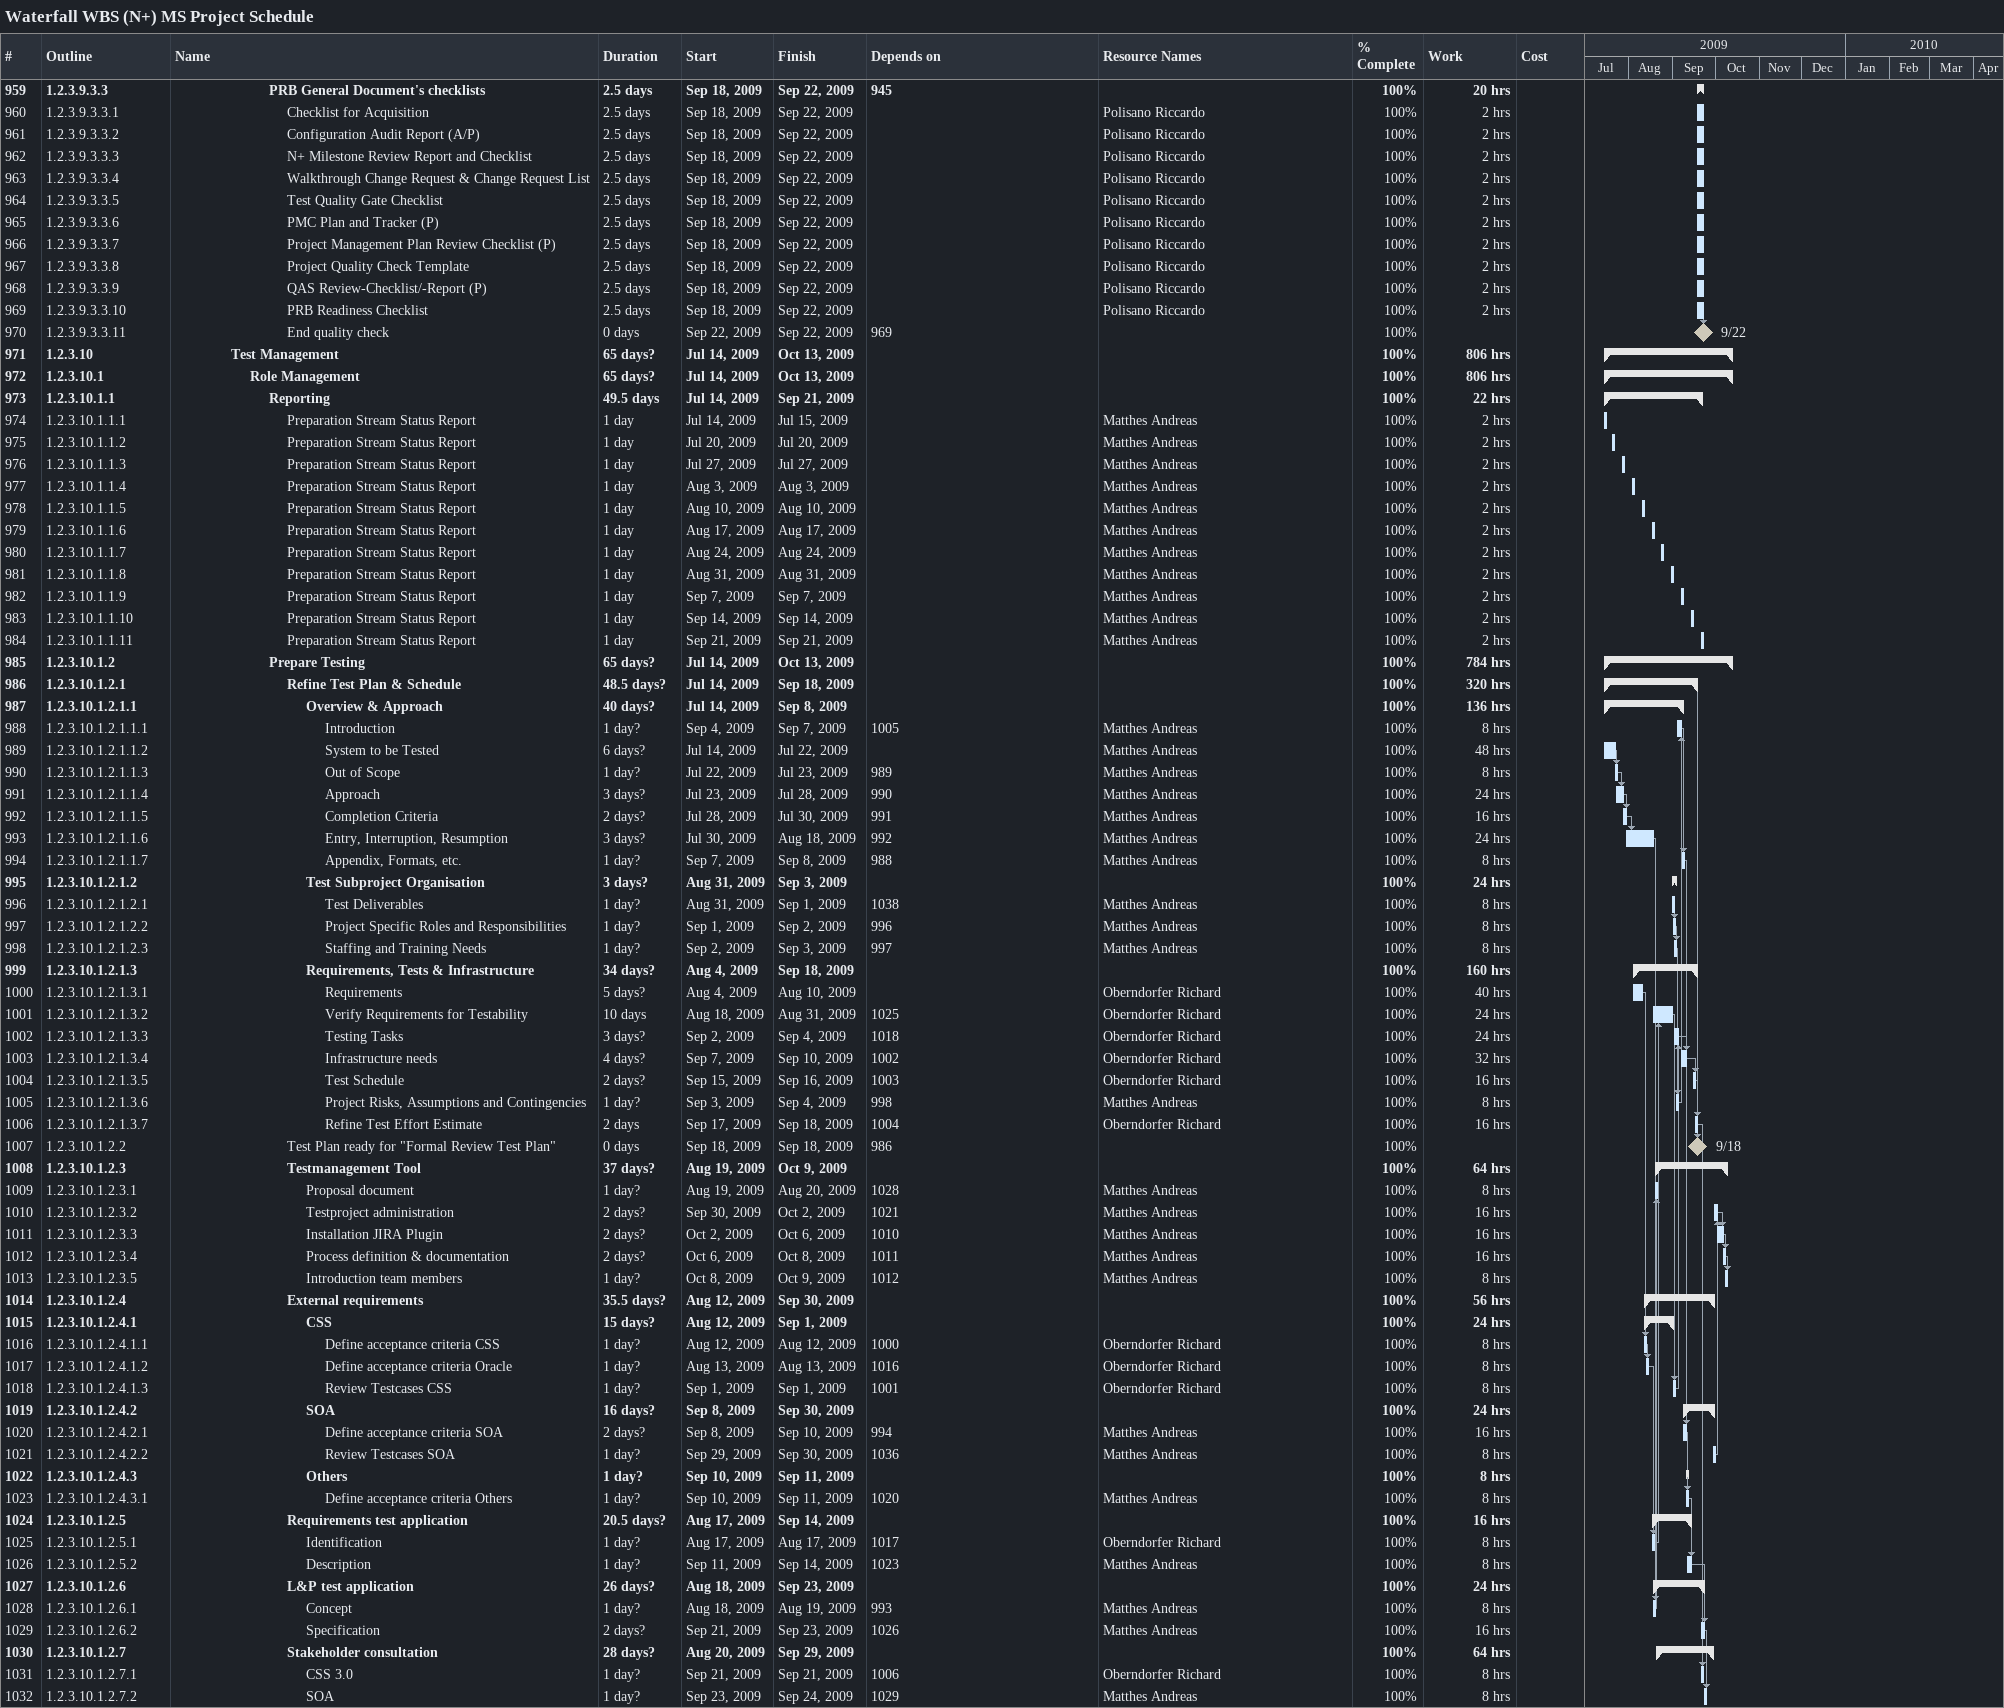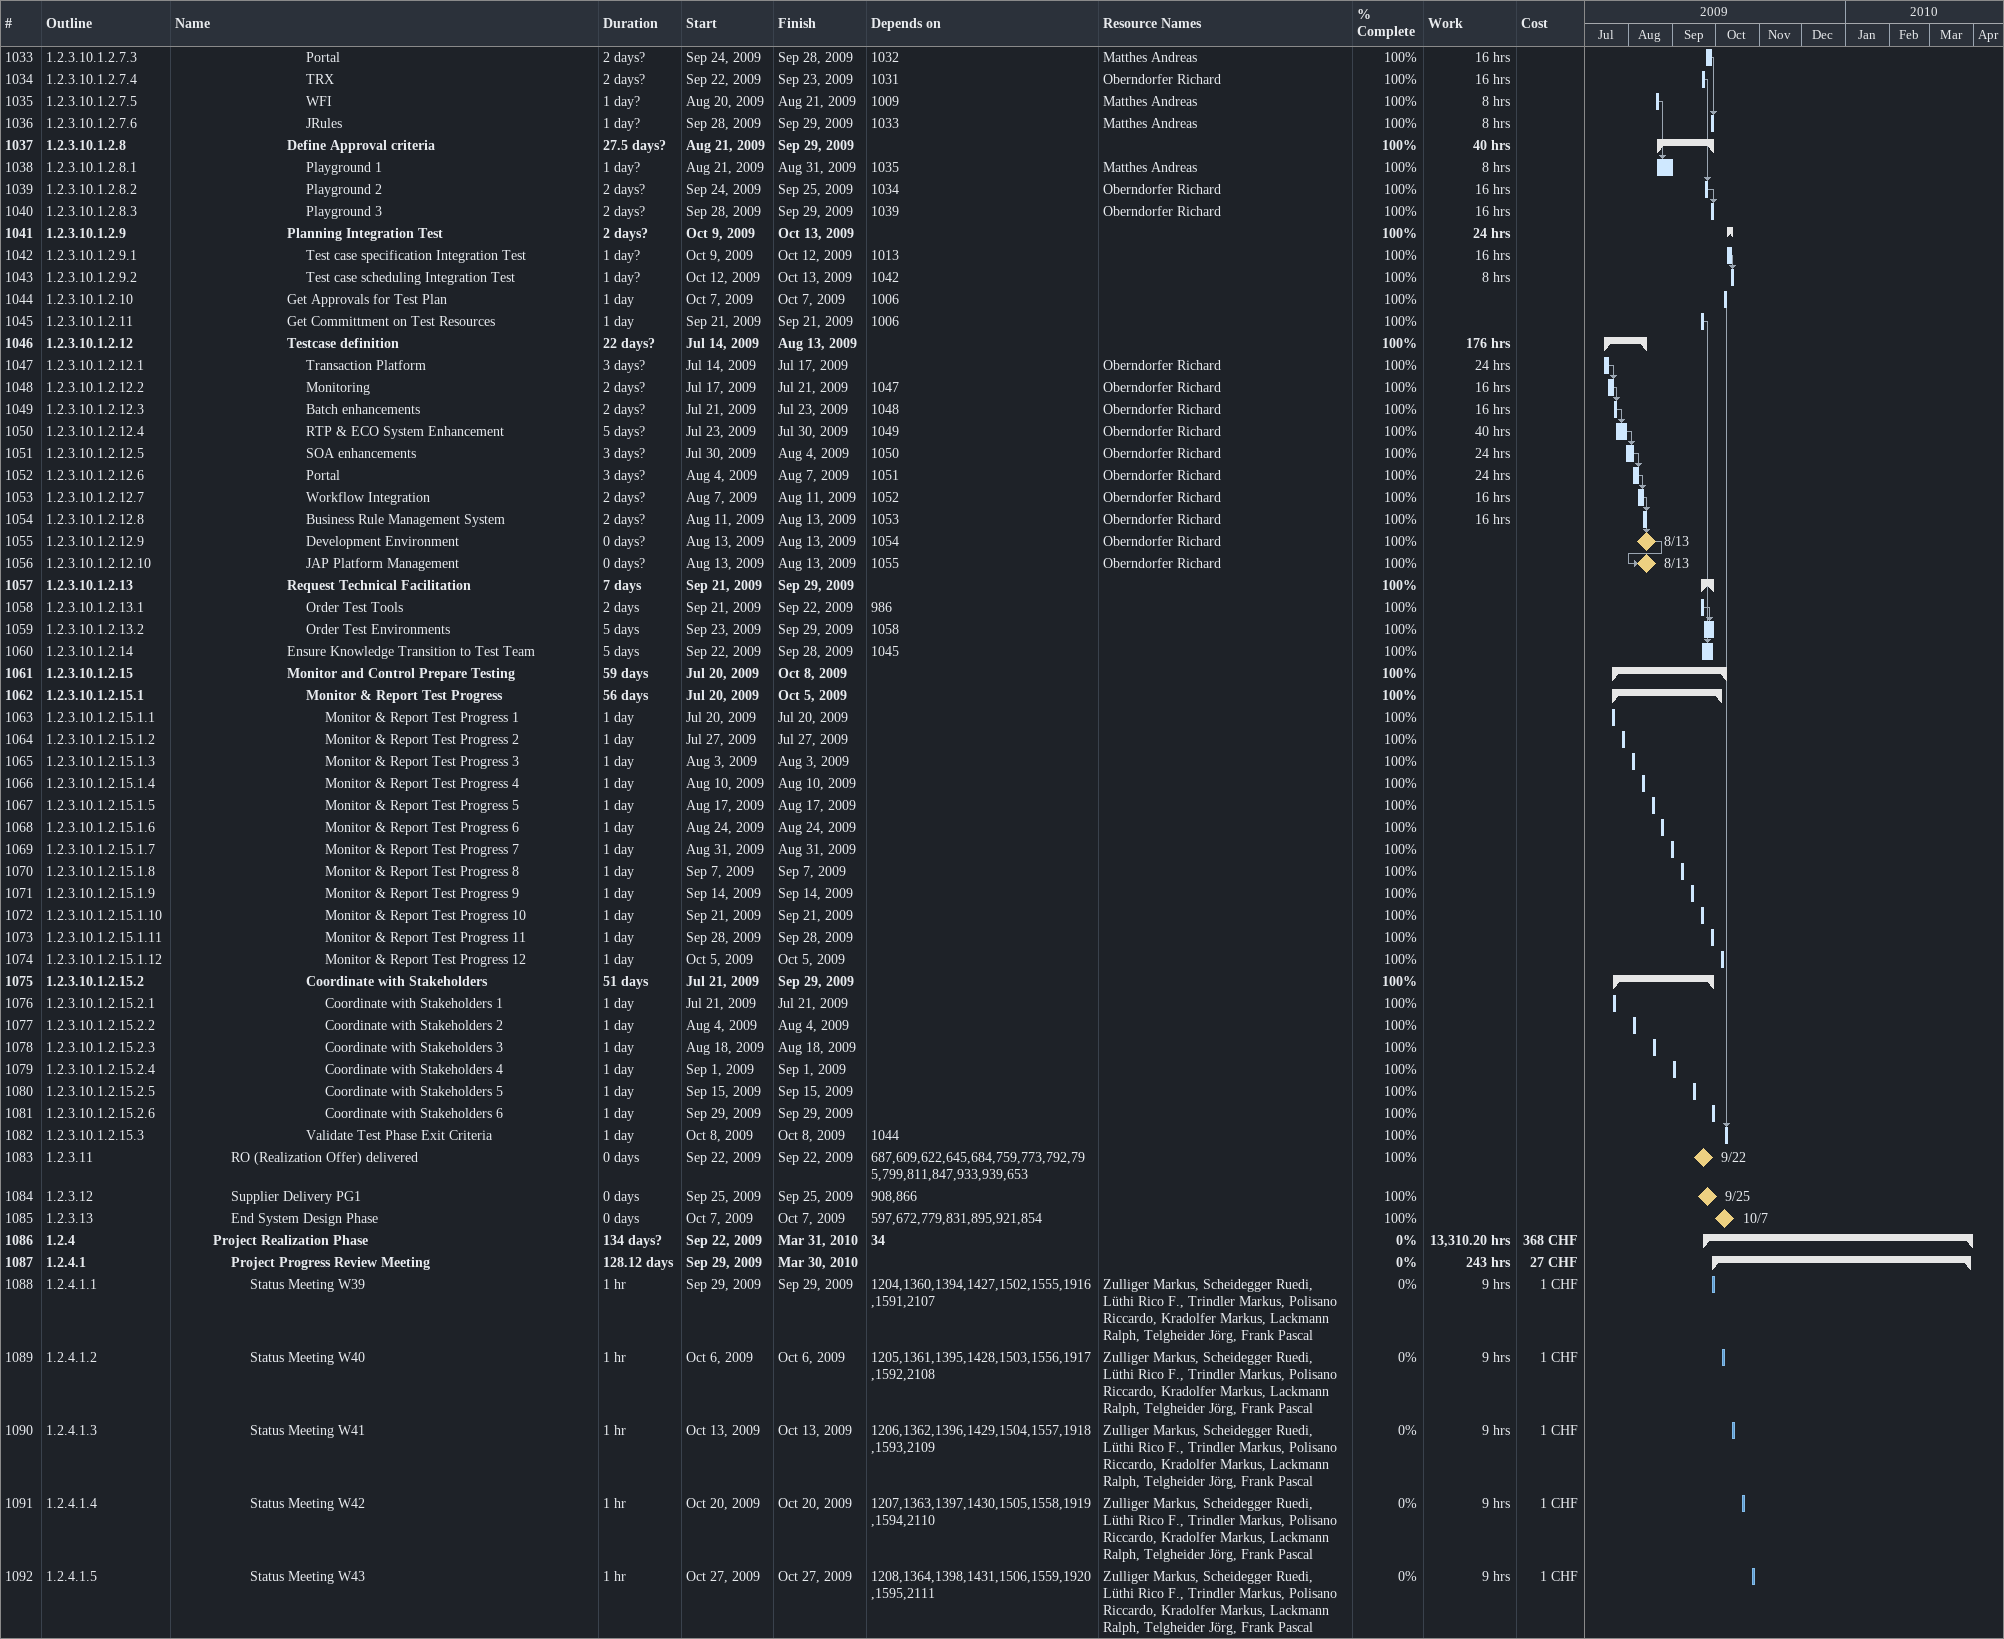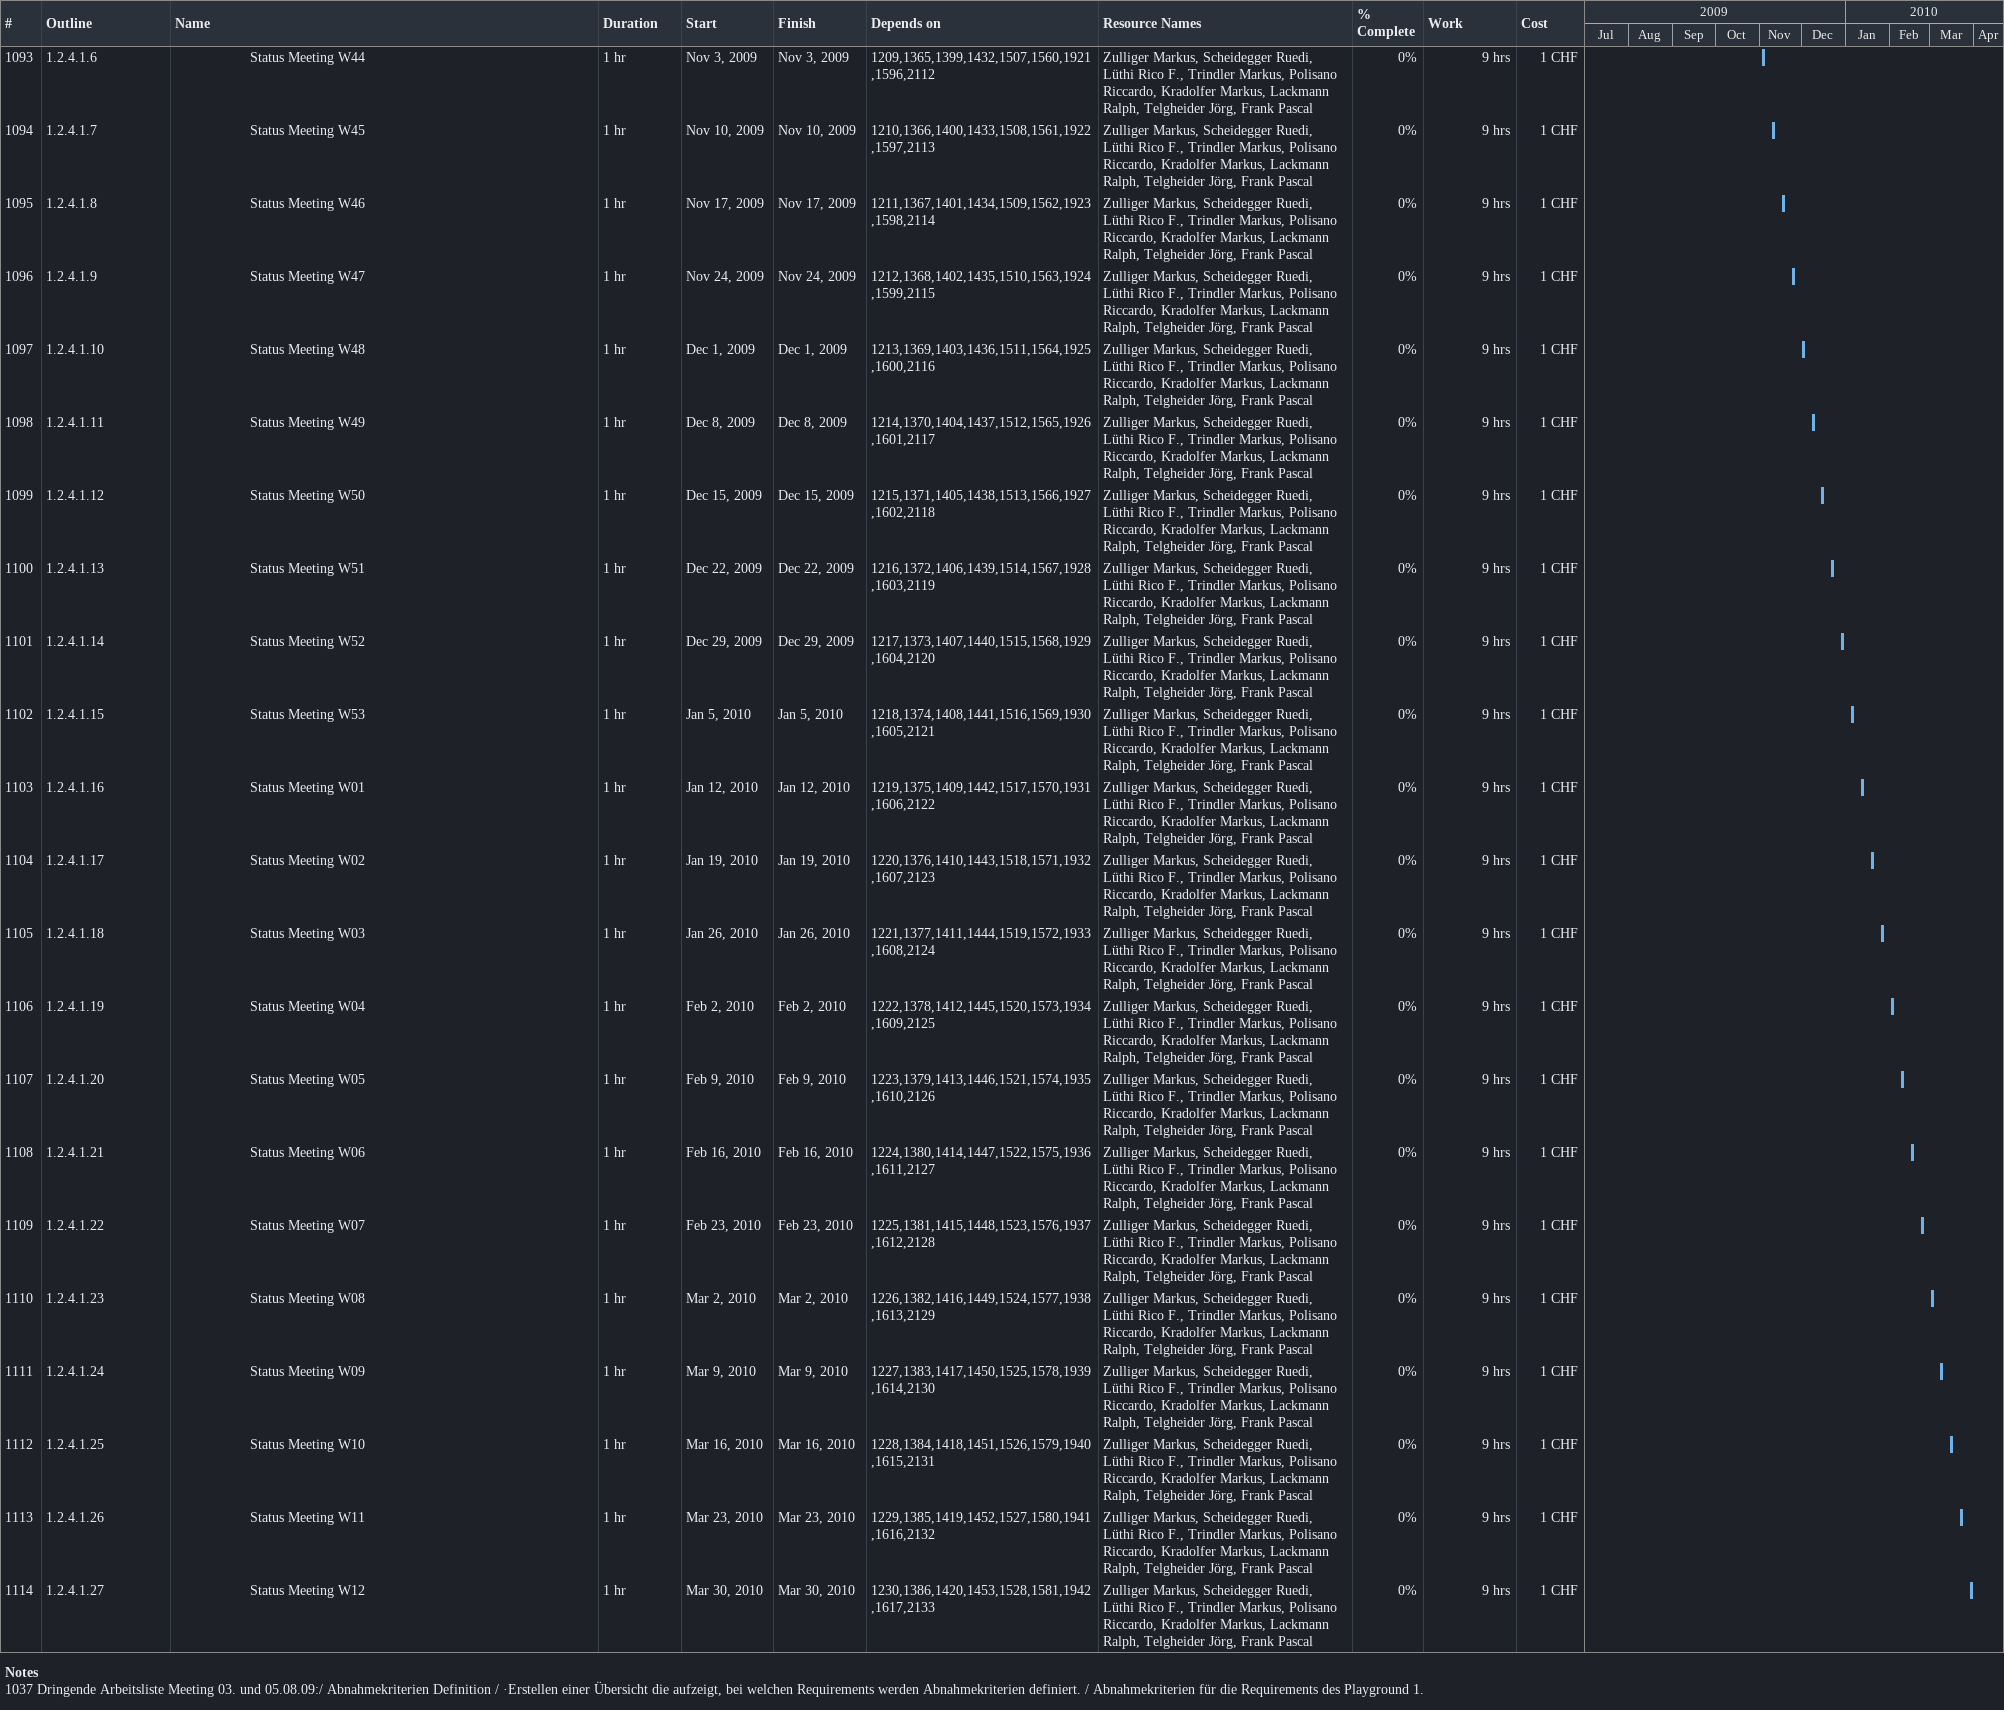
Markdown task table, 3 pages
Waterfall WBS (N+) MS Project Schedule

| ID | WBS | Task | Duration | Start | Finish | Predecessors | Resources | % complete | Work (h) | Cost (CHF) |
|---|---|---|---|---|---|---|---|---|---|---|
| 959 | 1.2.3.9.3.3 | **PRB General Document's checklists** | 2.5d | 2009-09-18 | 2009-09-22 | 945 |  | 100 | 20 |  |
| 960 | 1.2.3.9.3.3.1 | Checklist for Acquisition | 2.5d | 2009-09-18 | 2009-09-22 |  | Polisano Riccardo | 100 | 2 |  |
| 961 | 1.2.3.9.3.3.2 | Configuration Audit Report (A/P) | 2.5d | 2009-09-18 | 2009-09-22 |  | Polisano Riccardo | 100 | 2 |  |
| 962 | 1.2.3.9.3.3.3 | N+ Milestone Review Report and Checklist | 2.5d | 2009-09-18 | 2009-09-22 |  | Polisano Riccardo | 100 | 2 |  |
| 963 | 1.2.3.9.3.3.4 | Walkthrough Change Request & Change Request List | 2.5d | 2009-09-18 | 2009-09-22 |  | Polisano Riccardo | 100 | 2 |  |
| 964 | 1.2.3.9.3.3.5 | Test Quality Gate Checklist | 2.5d | 2009-09-18 | 2009-09-22 |  | Polisano Riccardo | 100 | 2 |  |
| 965 | 1.2.3.9.3.3.6 | PMC Plan and Tracker (P) | 2.5d | 2009-09-18 | 2009-09-22 |  | Polisano Riccardo | 100 | 2 |  |
| 966 | 1.2.3.9.3.3.7 | Project Management Plan Review Checklist (P) | 2.5d | 2009-09-18 | 2009-09-22 |  | Polisano Riccardo | 100 | 2 |  |
| 967 | 1.2.3.9.3.3.8 | Project Quality Check Template | 2.5d | 2009-09-18 | 2009-09-22 |  | Polisano Riccardo | 100 | 2 |  |
| 968 | 1.2.3.9.3.3.9 | QAS Review-Checklist/-Report (P) | 2.5d | 2009-09-18 | 2009-09-22 |  | Polisano Riccardo | 100 | 2 |  |
| 969 | 1.2.3.9.3.3.10 | PRB Readiness Checklist | 2.5d | 2009-09-18 | 2009-09-22 |  | Polisano Riccardo | 100 | 2 |  |
| 970 | 1.2.3.9.3.3.11 | End quality check | 0d | 2009-09-22 | 2009-09-22 | 969 |  | 100 |  |  |
| 971 | 1.2.3.10 | **Test Management** | 65d? | 2009-07-14 | 2009-10-13 |  |  | 100 | 806 |  |
| 972 | 1.2.3.10.1 | **Role Management** | 65d? | 2009-07-14 | 2009-10-13 |  |  | 100 | 806 |  |
| 973 | 1.2.3.10.1.1 | **Reporting** | 49.5d | 2009-07-14 | 2009-09-21 |  |  | 100 | 22 |  |
| 974 | 1.2.3.10.1.1.1 | Preparation Stream Status Report | 1d | 2009-07-14 | 2009-07-15 |  | Matthes Andreas | 100 | 2 |  |
| 975 | 1.2.3.10.1.1.2 | Preparation Stream Status Report | 1d | 2009-07-20 | 2009-07-20 |  | Matthes Andreas | 100 | 2 |  |
| 976 | 1.2.3.10.1.1.3 | Preparation Stream Status Report | 1d | 2009-07-27 | 2009-07-27 |  | Matthes Andreas | 100 | 2 |  |
| 977 | 1.2.3.10.1.1.4 | Preparation Stream Status Report | 1d | 2009-08-03 | 2009-08-03 |  | Matthes Andreas | 100 | 2 |  |
| 978 | 1.2.3.10.1.1.5 | Preparation Stream Status Report | 1d | 2009-08-10 | 2009-08-10 |  | Matthes Andreas | 100 | 2 |  |
| 979 | 1.2.3.10.1.1.6 | Preparation Stream Status Report | 1d | 2009-08-17 | 2009-08-17 |  | Matthes Andreas | 100 | 2 |  |
| 980 | 1.2.3.10.1.1.7 | Preparation Stream Status Report | 1d | 2009-08-24 | 2009-08-24 |  | Matthes Andreas | 100 | 2 |  |
| 981 | 1.2.3.10.1.1.8 | Preparation Stream Status Report | 1d | 2009-08-31 | 2009-08-31 |  | Matthes Andreas | 100 | 2 |  |
| 982 | 1.2.3.10.1.1.9 | Preparation Stream Status Report | 1d | 2009-09-07 | 2009-09-07 |  | Matthes Andreas | 100 | 2 |  |
| 983 | 1.2.3.10.1.1.10 | Preparation Stream Status Report | 1d | 2009-09-14 | 2009-09-14 |  | Matthes Andreas | 100 | 2 |  |
| 984 | 1.2.3.10.1.1.11 | Preparation Stream Status Report | 1d | 2009-09-21 | 2009-09-21 |  | Matthes Andreas | 100 | 2 |  |
| 985 | 1.2.3.10.1.2 | **Prepare Testing** | 65d? | 2009-07-14 | 2009-10-13 |  |  | 100 | 784 |  |
| 986 | 1.2.3.10.1.2.1 | **Refine Test Plan & Schedule** | 48.5d? | 2009-07-14 | 2009-09-18 |  |  | 100 | 320 |  |
| 987 | 1.2.3.10.1.2.1.1 | **Overview & Approach** | 40d? | 2009-07-14 | 2009-09-08 |  |  | 100 | 136 |  |
| 988 | 1.2.3.10.1.2.1.1.1 | Introduction | 1d? | 2009-09-04 | 2009-09-07 | 1005 | Matthes Andreas | 100 | 8 |  |
| 989 | 1.2.3.10.1.2.1.1.2 | System to be Tested | 6d? | 2009-07-14 | 2009-07-22 |  | Matthes Andreas | 100 | 48 |  |
| 990 | 1.2.3.10.1.2.1.1.3 | Out of Scope | 1d? | 2009-07-22 | 2009-07-23 | 989 | Matthes Andreas | 100 | 8 |  |
| 991 | 1.2.3.10.1.2.1.1.4 | Approach | 3d? | 2009-07-23 | 2009-07-28 | 990 | Matthes Andreas | 100 | 24 |  |
| 992 | 1.2.3.10.1.2.1.1.5 | Completion Criteria | 2d? | 2009-07-28 | 2009-07-30 | 991 | Matthes Andreas | 100 | 16 |  |
| 993 | 1.2.3.10.1.2.1.1.6 | Entry, Interruption, Resumption | 3d? | 2009-07-30 | 2009-08-18 | 992 | Matthes Andreas | 100 | 24 |  |
| 994 | 1.2.3.10.1.2.1.1.7 | Appendix, Formats, etc. | 1d? | 2009-09-07 | 2009-09-08 | 988 | Matthes Andreas | 100 | 8 |  |
| 995 | 1.2.3.10.1.2.1.2 | **Test Subproject Organisation** | 3d? | 2009-08-31 | 2009-09-03 |  |  | 100 | 24 |  |
| 996 | 1.2.3.10.1.2.1.2.1 | Test Deliverables | 1d? | 2009-08-31 | 2009-09-01 | 1038 | Matthes Andreas | 100 | 8 |  |
| 997 | 1.2.3.10.1.2.1.2.2 | Project Specific Roles and Responsibilities | 1d? | 2009-09-01 | 2009-09-02 | 996 | Matthes Andreas | 100 | 8 |  |
| 998 | 1.2.3.10.1.2.1.2.3 | Staffing and Training Needs | 1d? | 2009-09-02 | 2009-09-03 | 997 | Matthes Andreas | 100 | 8 |  |
| 999 | 1.2.3.10.1.2.1.3 | **Requirements, Tests & Infrastructure** | 34d? | 2009-08-04 | 2009-09-18 |  |  | 100 | 160 |  |
| 1000 | 1.2.3.10.1.2.1.3.1 | Requirements | 5d? | 2009-08-04 | 2009-08-10 |  | Oberndorfer Richard | 100 | 40 |  |
| 1001 | 1.2.3.10.1.2.1.3.2 | Verify Requirements for Testability | 10d | 2009-08-18 | 2009-08-31 | 1025 | Oberndorfer Richard | 100 | 24 |  |
| 1002 | 1.2.3.10.1.2.1.3.3 | Testing Tasks | 3d? | 2009-09-02 | 2009-09-04 | 1018 | Oberndorfer Richard | 100 | 24 |  |
| 1003 | 1.2.3.10.1.2.1.3.4 | Infrastructure needs | 4d? | 2009-09-07 | 2009-09-10 | 1002 | Oberndorfer Richard | 100 | 32 |  |
| 1004 | 1.2.3.10.1.2.1.3.5 | Test Schedule | 2d? | 2009-09-15 | 2009-09-16 | 1003 | Oberndorfer Richard | 100 | 16 |  |
| 1005 | 1.2.3.10.1.2.1.3.6 | Project Risks, Assumptions and Contingencies | 1d? | 2009-09-03 | 2009-09-04 | 998 | Matthes Andreas | 100 | 8 |  |
| 1006 | 1.2.3.10.1.2.1.3.7 | Refine Test Effort Estimate | 2d | 2009-09-17 | 2009-09-18 | 1004 | Oberndorfer Richard | 100 | 16 |  |
| 1007 | 1.2.3.10.1.2.2 | Test Plan ready for "Formal Review Test Plan" | 0d | 2009-09-18 | 2009-09-18 | 986 |  | 100 |  |  |
| 1008 | 1.2.3.10.1.2.3 | **Testmanagement Tool** | 37d? | 2009-08-19 | 2009-10-09 |  |  | 100 | 64 |  |
| 1009 | 1.2.3.10.1.2.3.1 | Proposal document | 1d? | 2009-08-19 | 2009-08-20 | 1028 | Matthes Andreas | 100 | 8 |  |
| 1010 | 1.2.3.10.1.2.3.2 | Testproject administration | 2d? | 2009-09-30 | 2009-10-02 | 1021 | Matthes Andreas | 100 | 16 |  |
| 1011 | 1.2.3.10.1.2.3.3 | Installation JIRA Plugin | 2d? | 2009-10-02 | 2009-10-06 | 1010 | Matthes Andreas | 100 | 16 |  |
| 1012 | 1.2.3.10.1.2.3.4 | Process definition & documentation | 2d? | 2009-10-06 | 2009-10-08 | 1011 | Matthes Andreas | 100 | 16 |  |
| 1013 | 1.2.3.10.1.2.3.5 | Introduction team members | 1d? | 2009-10-08 | 2009-10-09 | 1012 | Matthes Andreas | 100 | 8 |  |
| 1014 | 1.2.3.10.1.2.4 | **External requirements** | 35.5d? | 2009-08-12 | 2009-09-30 |  |  | 100 | 56 |  |
| 1015 | 1.2.3.10.1.2.4.1 | **CSS** | 15d? | 2009-08-12 | 2009-09-01 |  |  | 100 | 24 |  |
| 1016 | 1.2.3.10.1.2.4.1.1 | Define acceptance criteria CSS | 1d? | 2009-08-12 | 2009-08-12 | 1000 | Oberndorfer Richard | 100 | 8 |  |
| 1017 | 1.2.3.10.1.2.4.1.2 | Define acceptance criteria Oracle | 1d? | 2009-08-13 | 2009-08-13 | 1016 | Oberndorfer Richard | 100 | 8 |  |
| 1018 | 1.2.3.10.1.2.4.1.3 | Review Testcases CSS | 1d? | 2009-09-01 | 2009-09-01 | 1001 | Oberndorfer Richard | 100 | 8 |  |
| 1019 | 1.2.3.10.1.2.4.2 | **SOA** | 16d? | 2009-09-08 | 2009-09-30 |  |  | 100 | 24 |  |
| 1020 | 1.2.3.10.1.2.4.2.1 | Define acceptance criteria SOA | 2d? | 2009-09-08 | 2009-09-10 | 994 | Matthes Andreas | 100 | 16 |  |
| 1021 | 1.2.3.10.1.2.4.2.2 | Review Testcases SOA | 1d? | 2009-09-29 | 2009-09-30 | 1036 | Matthes Andreas | 100 | 8 |  |
| 1022 | 1.2.3.10.1.2.4.3 | **Others** | 1d? | 2009-09-10 | 2009-09-11 |  |  | 100 | 8 |  |
| 1023 | 1.2.3.10.1.2.4.3.1 | Define acceptance criteria Others | 1d? | 2009-09-10 | 2009-09-11 | 1020 | Matthes Andreas | 100 | 8 |  |
| 1024 | 1.2.3.10.1.2.5 | **Requirements test application** | 20.5d? | 2009-08-17 | 2009-09-14 |  |  | 100 | 16 |  |
| 1025 | 1.2.3.10.1.2.5.1 | Identification | 1d? | 2009-08-17 | 2009-08-17 | 1017 | Oberndorfer Richard | 100 | 8 |  |
| 1026 | 1.2.3.10.1.2.5.2 | Description | 1d? | 2009-09-11 | 2009-09-14 | 1023 | Matthes Andreas | 100 | 8 |  |
| 1027 | 1.2.3.10.1.2.6 | **L&P test application** | 26d? | 2009-08-18 | 2009-09-23 |  |  | 100 | 24 |  |
| 1028 | 1.2.3.10.1.2.6.1 | Concept | 1d? | 2009-08-18 | 2009-08-19 | 993 | Matthes Andreas | 100 | 8 |  |
| 1029 | 1.2.3.10.1.2.6.2 | Specification | 2d? | 2009-09-21 | 2009-09-23 | 1026 | Matthes Andreas | 100 | 16 |  |
| 1030 | 1.2.3.10.1.2.7 | **Stakeholder consultation** | 28d? | 2009-08-20 | 2009-09-29 |  |  | 100 | 64 |  |
| 1031 | 1.2.3.10.1.2.7.1 | CSS 3.0 | 1d? | 2009-09-21 | 2009-09-21 | 1006 | Oberndorfer Richard | 100 | 8 |  |
| 1032 | 1.2.3.10.1.2.7.2 | SOA | 1d? | 2009-09-23 | 2009-09-24 | 1029 | Matthes Andreas | 100 | 8 |  |
| 1033 | 1.2.3.10.1.2.7.3 | Portal | 2d? | 2009-09-24 | 2009-09-28 | 1032 | Matthes Andreas | 100 | 16 |  |
| 1034 | 1.2.3.10.1.2.7.4 | TRX | 2d? | 2009-09-22 | 2009-09-23 | 1031 | Oberndorfer Richard | 100 | 16 |  |
| 1035 | 1.2.3.10.1.2.7.5 | WFI | 1d? | 2009-08-20 | 2009-08-21 | 1009 | Matthes Andreas | 100 | 8 |  |
| 1036 | 1.2.3.10.1.2.7.6 | JRules | 1d? | 2009-09-28 | 2009-09-29 | 1033 | Matthes Andreas | 100 | 8 |  |
| 1037 | 1.2.3.10.1.2.8 | **Define Approval criteria** | 27.5d? | 2009-08-21 | 2009-09-29 |  |  | 100 | 40 |  |
| 1038 | 1.2.3.10.1.2.8.1 | Playground 1 | 1d? | 2009-08-21 | 2009-08-31 | 1035 | Matthes Andreas | 100 | 8 |  |
| 1039 | 1.2.3.10.1.2.8.2 | Playground 2 | 2d? | 2009-09-24 | 2009-09-25 | 1034 | Oberndorfer Richard | 100 | 16 |  |
| 1040 | 1.2.3.10.1.2.8.3 | Playground 3 | 2d? | 2009-09-28 | 2009-09-29 | 1039 | Oberndorfer Richard | 100 | 16 |  |
| 1041 | 1.2.3.10.1.2.9 | **Planning Integration Test** | 2d? | 2009-10-09 | 2009-10-13 |  |  | 100 | 24 |  |
| 1042 | 1.2.3.10.1.2.9.1 | Test case specification Integration Test | 1d? | 2009-10-09 | 2009-10-12 | 1013 |  | 100 | 16 |  |
| 1043 | 1.2.3.10.1.2.9.2 | Test case scheduling Integration Test | 1d? | 2009-10-12 | 2009-10-13 | 1042 |  | 100 | 8 |  |
| 1044 | 1.2.3.10.1.2.10 | Get Approvals for Test Plan | 1d | 2009-10-07 | 2009-10-07 | 1006 |  | 100 |  |  |
| 1045 | 1.2.3.10.1.2.11 | Get Committment on Test Resources | 1d | 2009-09-21 | 2009-09-21 | 1006 |  | 100 |  |  |
| 1046 | 1.2.3.10.1.2.12 | **Testcase definition** | 22d? | 2009-07-14 | 2009-08-13 |  |  | 100 | 176 |  |
| 1047 | 1.2.3.10.1.2.12.1 | Transaction Platform | 3d? | 2009-07-14 | 2009-07-17 |  | Oberndorfer Richard | 100 | 24 |  |
| 1048 | 1.2.3.10.1.2.12.2 | Monitoring | 2d? | 2009-07-17 | 2009-07-21 | 1047 | Oberndorfer Richard | 100 | 16 |  |
| 1049 | 1.2.3.10.1.2.12.3 | Batch enhancements | 2d? | 2009-07-21 | 2009-07-23 | 1048 | Oberndorfer Richard | 100 | 16 |  |
| 1050 | 1.2.3.10.1.2.12.4 | RTP & ECO System Enhancement | 5d? | 2009-07-23 | 2009-07-30 | 1049 | Oberndorfer Richard | 100 | 40 |  |
| 1051 | 1.2.3.10.1.2.12.5 | SOA enhancements | 3d? | 2009-07-30 | 2009-08-04 | 1050 | Oberndorfer Richard | 100 | 24 |  |
| 1052 | 1.2.3.10.1.2.12.6 | Portal | 3d? | 2009-08-04 | 2009-08-07 | 1051 | Oberndorfer Richard | 100 | 24 |  |
| 1053 | 1.2.3.10.1.2.12.7 | Workflow Integration | 2d? | 2009-08-07 | 2009-08-11 | 1052 | Oberndorfer Richard | 100 | 16 |  |
| 1054 | 1.2.3.10.1.2.12.8 | Business Rule Management System | 2d? | 2009-08-11 | 2009-08-13 | 1053 | Oberndorfer Richard | 100 | 16 |  |
| 1055 | 1.2.3.10.1.2.12.9 | Development Environment | 0d? | 2009-08-13 | 2009-08-13 | 1054 | Oberndorfer Richard | 100 |  |  |
| 1056 | 1.2.3.10.1.2.12.10 | JAP Platform Management | 0d? | 2009-08-13 | 2009-08-13 | 1055 | Oberndorfer Richard | 100 |  |  |
| 1057 | 1.2.3.10.1.2.13 | **Request Technical Facilitation** | 7d | 2009-09-21 | 2009-09-29 |  |  | 100 |  |  |
| 1058 | 1.2.3.10.1.2.13.1 | Order Test Tools | 2d | 2009-09-21 | 2009-09-22 | 986 |  | 100 |  |  |
| 1059 | 1.2.3.10.1.2.13.2 | Order Test Environments | 5d | 2009-09-23 | 2009-09-29 | 1058 |  | 100 |  |  |
| 1060 | 1.2.3.10.1.2.14 | Ensure Knowledge Transition to Test Team | 5d | 2009-09-22 | 2009-09-28 | 1045 |  | 100 |  |  |
| 1061 | 1.2.3.10.1.2.15 | **Monitor and Control Prepare Testing** | 59d | 2009-07-20 | 2009-10-08 |  |  | 100 |  |  |
| 1062 | 1.2.3.10.1.2.15.1 | **Monitor & Report Test Progress** | 56d | 2009-07-20 | 2009-10-05 |  |  | 100 |  |  |
| 1063 | 1.2.3.10.1.2.15.1.1 | Monitor & Report Test Progress 1 | 1d | 2009-07-20 | 2009-07-20 |  |  | 100 |  |  |
| 1064 | 1.2.3.10.1.2.15.1.2 | Monitor & Report Test Progress 2 | 1d | 2009-07-27 | 2009-07-27 |  |  | 100 |  |  |
| 1065 | 1.2.3.10.1.2.15.1.3 | Monitor & Report Test Progress 3 | 1d | 2009-08-03 | 2009-08-03 |  |  | 100 |  |  |
| 1066 | 1.2.3.10.1.2.15.1.4 | Monitor & Report Test Progress 4 | 1d | 2009-08-10 | 2009-08-10 |  |  | 100 |  |  |
| 1067 | 1.2.3.10.1.2.15.1.5 | Monitor & Report Test Progress 5 | 1d | 2009-08-17 | 2009-08-17 |  |  | 100 |  |  |
| 1068 | 1.2.3.10.1.2.15.1.6 | Monitor & Report Test Progress 6 | 1d | 2009-08-24 | 2009-08-24 |  |  | 100 |  |  |
| 1069 | 1.2.3.10.1.2.15.1.7 | Monitor & Report Test Progress 7 | 1d | 2009-08-31 | 2009-08-31 |  |  | 100 |  |  |
| 1070 | 1.2.3.10.1.2.15.1.8 | Monitor & Report Test Progress 8 | 1d | 2009-09-07 | 2009-09-07 |  |  | 100 |  |  |
| 1071 | 1.2.3.10.1.2.15.1.9 | Monitor & Report Test Progress 9 | 1d | 2009-09-14 | 2009-09-14 |  |  | 100 |  |  |
| 1072 | 1.2.3.10.1.2.15.1.10 | Monitor & Report Test Progress 10 | 1d | 2009-09-21 | 2009-09-21 |  |  | 100 |  |  |
| 1073 | 1.2.3.10.1.2.15.1.11 | Monitor & Report Test Progress 11 | 1d | 2009-09-28 | 2009-09-28 |  |  | 100 |  |  |
| 1074 | 1.2.3.10.1.2.15.1.12 | Monitor & Report Test Progress 12 | 1d | 2009-10-05 | 2009-10-05 |  |  | 100 |  |  |
| 1075 | 1.2.3.10.1.2.15.2 | **Coordinate with Stakeholders** | 51d | 2009-07-21 | 2009-09-29 |  |  | 100 |  |  |
| 1076 | 1.2.3.10.1.2.15.2.1 | Coordinate with Stakeholders 1 | 1d | 2009-07-21 | 2009-07-21 |  |  | 100 |  |  |
| 1077 | 1.2.3.10.1.2.15.2.2 | Coordinate with Stakeholders 2 | 1d | 2009-08-04 | 2009-08-04 |  |  | 100 |  |  |
| 1078 | 1.2.3.10.1.2.15.2.3 | Coordinate with Stakeholders 3 | 1d | 2009-08-18 | 2009-08-18 |  |  | 100 |  |  |
| 1079 | 1.2.3.10.1.2.15.2.4 | Coordinate with Stakeholders 4 | 1d | 2009-09-01 | 2009-09-01 |  |  | 100 |  |  |
| 1080 | 1.2.3.10.1.2.15.2.5 | Coordinate with Stakeholders 5 | 1d | 2009-09-15 | 2009-09-15 |  |  | 100 |  |  |
| 1081 | 1.2.3.10.1.2.15.2.6 | Coordinate with Stakeholders 6 | 1d | 2009-09-29 | 2009-09-29 |  |  | 100 |  |  |
| 1082 | 1.2.3.10.1.2.15.3 | Validate Test Phase Exit Criteria | 1d | 2009-10-08 | 2009-10-08 | 1044 |  | 100 |  |  |
| 1083 | 1.2.3.11 | RO (Realization Offer) delivered | 0d | 2009-09-22 | 2009-09-22 | 687, 609, 622, 645, 684, 759, 773, 792, 795, 799, 811, 847, 933, 939, 653 |  | 100 |  |  |
| 1084 | 1.2.3.12 | Supplier Delivery PG1 | 0d | 2009-09-25 | 2009-09-25 | 908, 866 |  | 100 |  |  |
| 1085 | 1.2.3.13 | End System Design Phase | 0d | 2009-10-07 | 2009-10-07 | 597, 672, 779, 831, 895, 921, 854 |  | 100 |  |  |
| 1086 | 1.2.4 | **Project Realization Phase** | 134d? | 2009-09-22 | 2010-03-31 | 34 |  | 0 | 13310.20 | 368 |
| 1087 | 1.2.4.1 | **Project Progress Review Meeting** | 128.12d | 2009-09-29 | 2010-03-30 |  |  | 0 | 243 | 27 |
| 1088 | 1.2.4.1.1 | Status Meeting W39 | 1h | 2009-09-29 | 2009-09-29 | 1204, 1360, 1394, 1427, 1502, 1555, 1916, 1591, 2107 | Zulliger Markus, Scheidegger Ruedi, Lüthi Rico F., Trindler Markus, Polisano Riccardo, Kradolfer Markus, Lackmann Ralph, Telgheider Jörg, Frank Pascal | 0 | 9 | 1 |
| 1089 | 1.2.4.1.2 | Status Meeting W40 | 1h | 2009-10-06 | 2009-10-06 | 1205, 1361, 1395, 1428, 1503, 1556, 1917, 1592, 2108 | Zulliger Markus, Scheidegger Ruedi, Lüthi Rico F., Trindler Markus, Polisano Riccardo, Kradolfer Markus, Lackmann Ralph, Telgheider Jörg, Frank Pascal | 0 | 9 | 1 |
| 1090 | 1.2.4.1.3 | Status Meeting W41 | 1h | 2009-10-13 | 2009-10-13 | 1206, 1362, 1396, 1429, 1504, 1557, 1918, 1593, 2109 | Zulliger Markus, Scheidegger Ruedi, Lüthi Rico F., Trindler Markus, Polisano Riccardo, Kradolfer Markus, Lackmann Ralph, Telgheider Jörg, Frank Pascal | 0 | 9 | 1 |
| 1091 | 1.2.4.1.4 | Status Meeting W42 | 1h | 2009-10-20 | 2009-10-20 | 1207, 1363, 1397, 1430, 1505, 1558, 1919, 1594, 2110 | Zulliger Markus, Scheidegger Ruedi, Lüthi Rico F., Trindler Markus, Polisano Riccardo, Kradolfer Markus, Lackmann Ralph, Telgheider Jörg, Frank Pascal | 0 | 9 | 1 |
| 1092 | 1.2.4.1.5 | Status Meeting W43 | 1h | 2009-10-27 | 2009-10-27 | 1208, 1364, 1398, 1431, 1506, 1559, 1920, 1595, 2111 | Zulliger Markus, Scheidegger Ruedi, Lüthi Rico F., Trindler Markus, Polisano Riccardo, Kradolfer Markus, Lackmann Ralph, Telgheider Jörg, Frank Pascal | 0 | 9 | 1 |
| 1093 | 1.2.4.1.6 | Status Meeting W44 | 1h | 2009-11-03 | 2009-11-03 | 1209, 1365, 1399, 1432, 1507, 1560, 1921, 1596, 2112 | Zulliger Markus, Scheidegger Ruedi, Lüthi Rico F., Trindler Markus, Polisano Riccardo, Kradolfer Markus, Lackmann Ralph, Telgheider Jörg, Frank Pascal | 0 | 9 | 1 |
| 1094 | 1.2.4.1.7 | Status Meeting W45 | 1h | 2009-11-10 | 2009-11-10 | 1210, 1366, 1400, 1433, 1508, 1561, 1922, 1597, 2113 | Zulliger Markus, Scheidegger Ruedi, Lüthi Rico F., Trindler Markus, Polisano Riccardo, Kradolfer Markus, Lackmann Ralph, Telgheider Jörg, Frank Pascal | 0 | 9 | 1 |
| 1095 | 1.2.4.1.8 | Status Meeting W46 | 1h | 2009-11-17 | 2009-11-17 | 1211, 1367, 1401, 1434, 1509, 1562, 1923, 1598, 2114 | Zulliger Markus, Scheidegger Ruedi, Lüthi Rico F., Trindler Markus, Polisano Riccardo, Kradolfer Markus, Lackmann Ralph, Telgheider Jörg, Frank Pascal | 0 | 9 | 1 |
| 1096 | 1.2.4.1.9 | Status Meeting W47 | 1h | 2009-11-24 | 2009-11-24 | 1212, 1368, 1402, 1435, 1510, 1563, 1924, 1599, 2115 | Zulliger Markus, Scheidegger Ruedi, Lüthi Rico F., Trindler Markus, Polisano Riccardo, Kradolfer Markus, Lackmann Ralph, Telgheider Jörg, Frank Pascal | 0 | 9 | 1 |
| 1097 | 1.2.4.1.10 | Status Meeting W48 | 1h | 2009-12-01 | 2009-12-01 | 1213, 1369, 1403, 1436, 1511, 1564, 1925, 1600, 2116 | Zulliger Markus, Scheidegger Ruedi, Lüthi Rico F., Trindler Markus, Polisano Riccardo, Kradolfer Markus, Lackmann Ralph, Telgheider Jörg, Frank Pascal | 0 | 9 | 1 |
| 1098 | 1.2.4.1.11 | Status Meeting W49 | 1h | 2009-12-08 | 2009-12-08 | 1214, 1370, 1404, 1437, 1512, 1565, 1926, 1601, 2117 | Zulliger Markus, Scheidegger Ruedi, Lüthi Rico F., Trindler Markus, Polisano Riccardo, Kradolfer Markus, Lackmann Ralph, Telgheider Jörg, Frank Pascal | 0 | 9 | 1 |
| 1099 | 1.2.4.1.12 | Status Meeting W50 | 1h | 2009-12-15 | 2009-12-15 | 1215, 1371, 1405, 1438, 1513, 1566, 1927, 1602, 2118 | Zulliger Markus, Scheidegger Ruedi, Lüthi Rico F., Trindler Markus, Polisano Riccardo, Kradolfer Markus, Lackmann Ralph, Telgheider Jörg, Frank Pascal | 0 | 9 | 1 |
| 1100 | 1.2.4.1.13 | Status Meeting W51 | 1h | 2009-12-22 | 2009-12-22 | 1216, 1372, 1406, 1439, 1514, 1567, 1928, 1603, 2119 | Zulliger Markus, Scheidegger Ruedi, Lüthi Rico F., Trindler Markus, Polisano Riccardo, Kradolfer Markus, Lackmann Ralph, Telgheider Jörg, Frank Pascal | 0 | 9 | 1 |
| 1101 | 1.2.4.1.14 | Status Meeting W52 | 1h | 2009-12-29 | 2009-12-29 | 1217, 1373, 1407, 1440, 1515, 1568, 1929, 1604, 2120 | Zulliger Markus, Scheidegger Ruedi, Lüthi Rico F., Trindler Markus, Polisano Riccardo, Kradolfer Markus, Lackmann Ralph, Telgheider Jörg, Frank Pascal | 0 | 9 | 1 |
| 1102 | 1.2.4.1.15 | Status Meeting W53 | 1h | 2010-01-05 | 2010-01-05 | 1218, 1374, 1408, 1441, 1516, 1569, 1930, 1605, 2121 | Zulliger Markus, Scheidegger Ruedi, Lüthi Rico F., Trindler Markus, Polisano Riccardo, Kradolfer Markus, Lackmann Ralph, Telgheider Jörg, Frank Pascal | 0 | 9 | 1 |
| 1103 | 1.2.4.1.16 | Status Meeting W01 | 1h | 2010-01-12 | 2010-01-12 | 1219, 1375, 1409, 1442, 1517, 1570, 1931, 1606, 2122 | Zulliger Markus, Scheidegger Ruedi, Lüthi Rico F., Trindler Markus, Polisano Riccardo, Kradolfer Markus, Lackmann Ralph, Telgheider Jörg, Frank Pascal | 0 | 9 | 1 |
| 1104 | 1.2.4.1.17 | Status Meeting W02 | 1h | 2010-01-19 | 2010-01-19 | 1220, 1376, 1410, 1443, 1518, 1571, 1932, 1607, 2123 | Zulliger Markus, Scheidegger Ruedi, Lüthi Rico F., Trindler Markus, Polisano Riccardo, Kradolfer Markus, Lackmann Ralph, Telgheider Jörg, Frank Pascal | 0 | 9 | 1 |
| 1105 | 1.2.4.1.18 | Status Meeting W03 | 1h | 2010-01-26 | 2010-01-26 | 1221, 1377, 1411, 1444, 1519, 1572, 1933, 1608, 2124 | Zulliger Markus, Scheidegger Ruedi, Lüthi Rico F., Trindler Markus, Polisano Riccardo, Kradolfer Markus, Lackmann Ralph, Telgheider Jörg, Frank Pascal | 0 | 9 | 1 |
| 1106 | 1.2.4.1.19 | Status Meeting W04 | 1h | 2010-02-02 | 2010-02-02 | 1222, 1378, 1412, 1445, 1520, 1573, 1934, 1609, 2125 | Zulliger Markus, Scheidegger Ruedi, Lüthi Rico F., Trindler Markus, Polisano Riccardo, Kradolfer Markus, Lackmann Ralph, Telgheider Jörg, Frank Pascal | 0 | 9 | 1 |
| 1107 | 1.2.4.1.20 | Status Meeting W05 | 1h | 2010-02-09 | 2010-02-09 | 1223, 1379, 1413, 1446, 1521, 1574, 1935, 1610, 2126 | Zulliger Markus, Scheidegger Ruedi, Lüthi Rico F., Trindler Markus, Polisano Riccardo, Kradolfer Markus, Lackmann Ralph, Telgheider Jörg, Frank Pascal | 0 | 9 | 1 |
| 1108 | 1.2.4.1.21 | Status Meeting W06 | 1h | 2010-02-16 | 2010-02-16 | 1224, 1380, 1414, 1447, 1522, 1575, 1936, 1611, 2127 | Zulliger Markus, Scheidegger Ruedi, Lüthi Rico F., Trindler Markus, Polisano Riccardo, Kradolfer Markus, Lackmann Ralph, Telgheider Jörg, Frank Pascal | 0 | 9 | 1 |
| 1109 | 1.2.4.1.22 | Status Meeting W07 | 1h | 2010-02-23 | 2010-02-23 | 1225, 1381, 1415, 1448, 1523, 1576, 1937, 1612, 2128 | Zulliger Markus, Scheidegger Ruedi, Lüthi Rico F., Trindler Markus, Polisano Riccardo, Kradolfer Markus, Lackmann Ralph, Telgheider Jörg, Frank Pascal | 0 | 9 | 1 |
| 1110 | 1.2.4.1.23 | Status Meeting W08 | 1h | 2010-03-02 | 2010-03-02 | 1226, 1382, 1416, 1449, 1524, 1577, 1938, 1613, 2129 | Zulliger Markus, Scheidegger Ruedi, Lüthi Rico F., Trindler Markus, Polisano Riccardo, Kradolfer Markus, Lackmann Ralph, Telgheider Jörg, Frank Pascal | 0 | 9 | 1 |
| 1111 | 1.2.4.1.24 | Status Meeting W09 | 1h | 2010-03-09 | 2010-03-09 | 1227, 1383, 1417, 1450, 1525, 1578, 1939, 1614, 2130 | Zulliger Markus, Scheidegger Ruedi, Lüthi Rico F., Trindler Markus, Polisano Riccardo, Kradolfer Markus, Lackmann Ralph, Telgheider Jörg, Frank Pascal | 0 | 9 | 1 |
| 1112 | 1.2.4.1.25 | Status Meeting W10 | 1h | 2010-03-16 | 2010-03-16 | 1228, 1384, 1418, 1451, 1526, 1579, 1940, 1615, 2131 | Zulliger Markus, Scheidegger Ruedi, Lüthi Rico F., Trindler Markus, Polisano Riccardo, Kradolfer Markus, Lackmann Ralph, Telgheider Jörg, Frank Pascal | 0 | 9 | 1 |
| 1113 | 1.2.4.1.26 | Status Meeting W11 | 1h | 2010-03-23 | 2010-03-23 | 1229, 1385, 1419, 1452, 1527, 1580, 1941, 1616, 2132 | Zulliger Markus, Scheidegger Ruedi, Lüthi Rico F., Trindler Markus, Polisano Riccardo, Kradolfer Markus, Lackmann Ralph, Telgheider Jörg, Frank Pascal | 0 | 9 | 1 |
| 1114 | 1.2.4.1.27 | Status Meeting W12 | 1h | 2010-03-30 | 2010-03-30 | 1230, 1386, 1420, 1453, 1528, 1581, 1942, 1617, 2133 | Zulliger Markus, Scheidegger Ruedi, Lüthi Rico F., Trindler Markus, Polisano Riccardo, Kradolfer Markus, Lackmann Ralph, Telgheider Jörg, Frank Pascal | 0 | 9 | 1 |

Notes
- 1037: Dringende Arbeitsliste Meeting 03. und 05.08.09:/ Abnahmekriterien Definition / ·Erstellen einer Übersicht die aufzeigt, bei welchen Requirements werden Abnahmekriterien definiert. / Abnahmekriterien für die Requirements des Playground 1.
